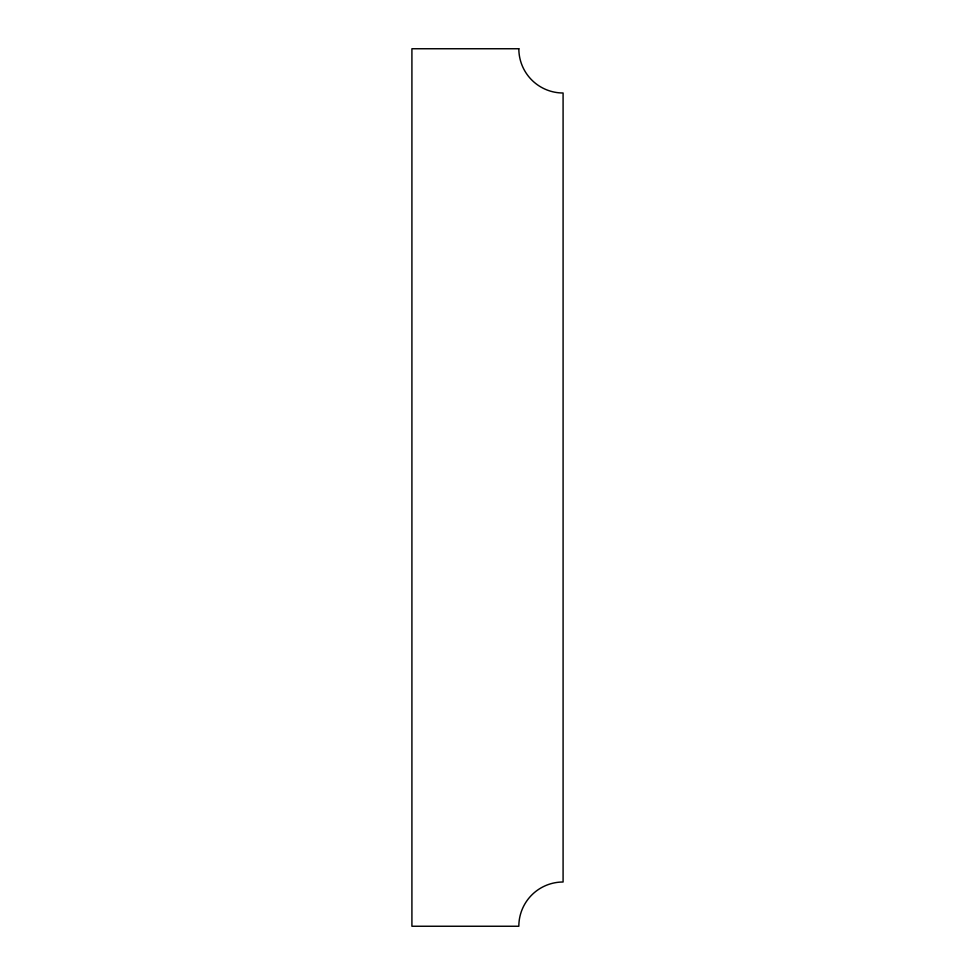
<?xml version="1.0" encoding="UTF-8"?>
<svg xmlns="http://www.w3.org/2000/svg" width="975" height="975" viewBox="0 0 975 975"><rect width="100%" height="100%" fill="white"/><g stroke="black" fill="none" stroke-linecap="round" stroke-linejoin="round"><path stroke-width="1.46" d="M518.834 48.75L411.913 48.75L411.913 926.25L518.834 926.25A44.241 44.241 0 0 1 563.087 882.009L563.087 92.991A44.241 44.241 0 0 1 518.834 48.75"/></g></svg>
